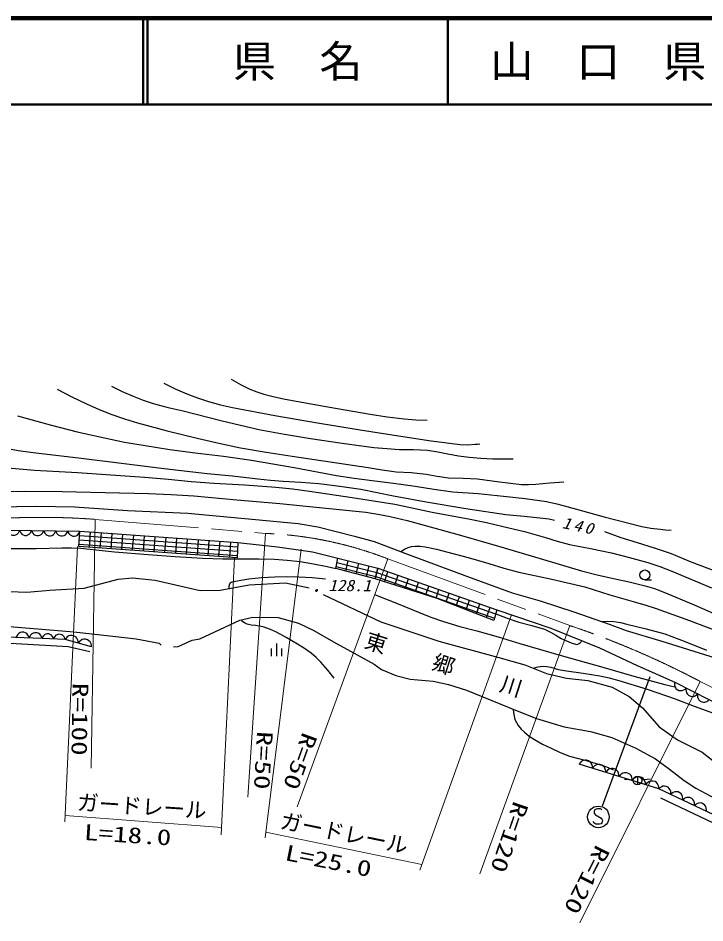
# Model space of a CAD drawing. Units: millimetres, scale not verified. Extents: x 40000 to 680000, y 20000 to 380000.
# Drawn here: x 283302 to 362703, y 275396 to 380000 of the extents above; entities that cross this region are included whole.
import ezdxf
from ezdxf.enums import TextEntityAlignment as Align

# ---------------------------------------------------------------- set-up
doc = ezdxf.new("R2010")
doc.units = ezdxf.units.MM
doc.header["$LTSCALE"] = 1000
doc.linetypes.add('CHAIN', pattern=[18.5, 12, -1.5, 3.5, -1.5])
for name, color, linetype, lineweight in [('M-BGD', 7, 'Continuous', 25), ('M-BGD-HTXT', 7, 'Continuous', 13), ('M-BMK', 2, 'CHAIN', 13), ('M-STR-STRC', 7, 'Continuous', 25), ('M-TTL', 2, 'Continuous', 140), ('M-TTL-LINE', 7, 'Continuous', 50)]:
    doc.layers.add(name, color=color, linetype=linetype, lineweight=lineweight)
doc.layers.add('M-TTL-TXT', color=7, linetype='Continuous')
doc.styles.add('ＭＳ ゴシック', font='')
doc.styles.get('ＭＳ ゴシック').set_extended_font_data('MS Gothic')

# ---------------------------------------------------------------- blocks, each defined once
blk = doc.blocks.new('BUHIN28')
at = {"color": 7, "linetype": 'Continuous', "lineweight": 25}
blk.add_lwpolyline([(-674, -171), (-584, -313), (-470, -424), (-301, -539), (-132, -582), (39, -593), (248, -540), (394, -449), (521, -330), (615, -149), (659, 2), (674, 171)], dxfattribs=at)
blk = doc.blocks.new('BUHIN29')
at = {"color": 7, "linetype": 'Continuous', "lineweight": 25}
blk.add_lwpolyline([(795, -10), (737, 174), (644, 330), (491, 507), (317, 604), (131, 666), (-115, 669), (-302, 612), (-479, 519), (-636, 346), (-729, 192), (-795, 10)], dxfattribs=at)
blk = doc.blocks.new('BUHIN30')
at = {"color": 7, "linetype": 'Continuous', "lineweight": 25}
blk.add_lwpolyline([(648, 145), (566, 283), (460, 392), (302, 507), (142, 553), (-21, 567), (-222, 522), (-364, 439), (-489, 330), (-584, 159), (-630, 16), (-648, -145)], dxfattribs=at)
blk = doc.blocks.new('BUHIN31')
at = {"color": 7, "linetype": 'Continuous', "lineweight": 25}
blk.add_lwpolyline([(732, 168), (639, 323), (518, 446), (338, 574), (157, 625), (-27, 641), (-254, 589), (-414, 495), (-555, 370), (-661, 176), (-712, 14), (-732, -168)], dxfattribs=at)
blk = doc.blocks.new('BUHIN34')
at = {"color": 7, "linetype": 'Continuous', "lineweight": 25}
blk.add_lwpolyline([(-727, 152), (-707, -27), (-650, -187), (-541, -376), (-400, -497), (-240, -587), (-15, -634), (167, -615), (346, -561), (521, -431), (634, -307), (727, -152)], dxfattribs=at)
blk = doc.blocks.new('BUHIN38')
at = {"color": 7, "linetype": 'Continuous', "lineweight": 25}
blk.add_lwpolyline([(746, -134), (720, 48), (657, 209), (541, 399), (393, 518), (228, 606), (-3, 647), (-188, 622), (-369, 562), (-543, 424), (-655, 294), (-746, 134)], dxfattribs=at)
blk = doc.blocks.new('BUHIN39')
at = {"color": 7, "linetype": 'Continuous', "lineweight": 25}
blk.add_lwpolyline([(804, -32), (751, 155), (661, 316), (511, 499), (338, 603), (152, 671), (-98, 680), (-289, 628), (-470, 538), (-634, 368), (-732, 214), (-804, 32)], dxfattribs=at)
blk = doc.blocks.new('BUHIN72')
at = {"color": 7, "linetype": 'Continuous', "lineweight": 25}
for p, q in [((-195, 724), (195, -724)), ((539, 305), (774, -564)), ((-619, -8), (-385, -877))]:
    blk.add_line(p, q, dxfattribs=at)
blk = doc.blocks.new('BUHIN74')
at = {"color": 7, "linetype": 'Continuous', "lineweight": 25}
blk.add_line((149, -554), (870, -360), dxfattribs=at)
blk.add_circle((0, 0), 574, dxfattribs=at)
blk = doc.blocks.new('BUHIN76')
at = {"color": 7, "linetype": 'Continuous', "lineweight": 25}
blk.add_line((-130, 480), (130, -480), dxfattribs=at)
blk.add_circle((0, 0), 498, dxfattribs=at)
blk = doc.blocks.new('BUHIN78')
at = {"color": 7, "linetype": 'Continuous', "lineweight": 25}
blk.add_lwpolyline([(164, 879), (78, 934), (-24, 952), (-157, 942), (-344, 891), (-489, 807), (-598, 680), (-640, 526), (-609, 386), (-579, 297), (-498, 189), (-395, 146), (365, -57), (467, -146), (556, -284), (583, -432), (571, -558), (516, -689), (344, -794), (66, -869), (-59, -883), (-189, -860), (-310, -796), (-432, -680)], dxfattribs=at)
blk.add_circle((0, 0), 1244, dxfattribs=at)

msp = doc.modelspace()

# ---------------------------------------------------------------- hatches: boundary and pattern name
at = {"layer": 'M-BGD'}
h = msp.add_hatch(dxfattribs=at)
h.set_pattern_fill('USER', color=256, style=0, pattern_type=2)
h.set_pattern_definition([(355.862, (290436, 320685), (36.079, 498.697), []), (85.862, (290436, 320685), (-2493.48, 180.4), []), (85.862, (291647, 320096), (-2493.5, 180.4), [])])
h.paths.add_polyline_path([(290436, 320685), (308700, 319364), (308612, 317602), (290318, 318894)])
h = msp.add_hatch(dxfattribs=at)
h.set_pattern_fill('USER', color=256, style=0, pattern_type=2)
h.set_pattern_definition([(345.887, (320263, 317567), (121.92, 484.91), []), (75.887, (320263, 317567), (-2424.5, 609.6), []), (75.89, (321354, 316777), (-2424.5, 609.6), [])])
h.paths.add_polyline_path([(320263, 317567), (324881, 316406), (324591, 315165), (320026, 316379)])
h = msp.add_hatch(dxfattribs=at)
h.set_pattern_fill('USER', color=256, style=0, pattern_type=2)
h.set_pattern_definition([(340.7443, (324881, 316406), (164.893, 472.028), []), (70.744, (324881, 316406), (-2360.14, 824.46), []), (70.744, (325896, 315521), (-2360.14, 824.46), [])])
h.paths.add_polyline_path([(324881, 316406), (338630, 311603), (338287, 310363), (331769, 312896), (324591, 315165)])

# ---------------------------------------------------------------- linework, layer by layer
for p, q in [((277694, 323423), (285380, 323593)), ((285380, 323593), (289838, 323508)), ((289838, 323508), (295960, 323057)), ((295960, 323057), (302938, 322775)), ((302938, 322775), (315700, 321561)), ((315700, 321561), (317942, 321195)), ((317942, 321195), (322202, 320123)), ((282094, 320809), (290436, 320685)), ((290319, 318894), (290436, 320685)), ((290436, 320685), (308701, 319364)), ((322202, 320123), (324459, 319502)), ((308701, 319364), (308612, 317602)), ((308701, 319364), (313286, 318881)), ((324459, 319502), (328324, 318035)), ((308612, 317602), (290319, 318894)), ((313286, 318881), (317346, 318281)), ((317346, 318281), (320263, 317567)), ((328324, 318035), (335242, 315439)), ((320026, 316379), (320263, 317567)), ((320263, 317567), (324881, 316406)), ((324591, 315165), (320026, 316379)), ((324881, 316406), (324591, 315165)), ((324591, 315165), (324881, 316406)), ((324881, 316406), (338630, 311603)), ((290954, 314088), (294862, 315154)), ((294862, 315154), (296520, 315302)), ((296520, 315302), (299154, 315006)), ((299154, 315006), (304335, 313821)), ((331769, 312896), (324591, 315165)), ((335242, 315439), (340434, 313549)), ((284305, 313644), (286988, 313881)), ((286988, 313881), (290954, 314088)), ((304335, 313821), (306658, 313868)), ((306658, 313868), (310003, 314489)), ((310003, 314489), (314207, 314726)), ((314207, 314726), (316960, 314134)), ((281286, 313733), (284305, 313644)), ((318588, 313364), (325221, 310196)), ((338287, 310363), (331769, 312896)), ((340434, 313549), (343650, 312646)), ((343650, 312646), (347556, 311348)), ((308953, 310390), (310448, 310742)), ((310448, 310742), (313378, 310713)), ((313378, 310713), (315722, 310039)), ((338630, 311603), (338287, 310363)), ((338630, 311603), (344884, 309452)), ((347556, 311348), (351618, 309938)), ((280367, 309833), (289743, 309042)), ((304324, 308222), (308953, 310390)), ((315722, 310039), (317510, 309218)), ((325221, 310196), (331941, 307976)), ((351618, 309938), (353615, 309204)), ((289743, 309042), (294616, 308515)), ((317510, 309218), (319766, 307900)), ((344884, 309452), (350503, 307190)), ((353615, 309204), (357734, 307963)), ((286077, 308283), (280073, 308514)), ((281739, 307767), (289086, 307362)), ((288732, 308167), (286077, 308283)), ((291791, 307302), (288732, 308167)), ((294616, 308515), (296960, 308222)), ((296960, 308222), (299626, 307724)), ((299626, 307724), (299831, 307519)), ((301824, 307343), (303445, 308075)), ((303445, 308075), (304324, 308222)), ((319766, 307900), (324454, 305292)), ((331941, 307976), (338868, 306081)), ((357734, 307963), (366211, 305311)), ((289086, 307362), (291580, 306756)), ((301267, 307314), (301824, 307343)), ((350503, 307190), (354857, 305171)), ((338868, 306081), (341898, 305213)), ((324454, 305292), (325304, 304706)), ((325304, 304706), (326974, 304002)), ((341898, 305213), (344385, 304236)), ((354857, 305171), (359215, 303222)), ((326974, 304002), (328644, 303592)), ((328644, 303592), (331283, 303353)), ((331283, 303353), (333070, 302972)), ((344385, 304236), (346694, 303703)), ((346694, 303703), (349159, 303432)), ((349159, 303432), (351971, 302655)), ((333070, 302972), (335150, 302299)), ((351971, 302655), (353932, 301582)), ((359215, 303222), (385707, 289790)), ((335150, 302299), (341011, 299896)), ((353932, 301582), (355487, 300250)), ((355487, 300250), (357411, 298067)), ((341011, 299896), (343238, 299017)), ((343238, 299017), (346418, 298050)), ((346418, 298050), (349495, 297522)), ((349495, 297522), (351956, 296819)), ((357411, 298067), (359520, 296550)), ((351956, 296819), (354710, 295588)), ((359520, 296550), (362369, 295144)), ((354710, 295588), (356982, 294365)), ((362369, 295144), (365033, 293071)), ((356982, 294365), (358593, 293163)), ((357381, 290877), (348164, 293761)), ((358593, 293163), (360293, 291874)), ((354398, 291895), (353401, 291976)), ((355392, 291919), (356384, 292048)), ((360293, 291874), (361652, 290966)), ((382041, 279240), (357381, 290877)), ((361652, 290966), (367278, 287977)), ((357579, 289867), (384859, 276874))]:
    msp.add_line(p, q, dxfattribs=at)
for points in [[(307936, 338240), (309011, 337637), (310108, 337092), (310892, 336777), (311707, 336515), (312930, 336209), (314183, 335958), (319097, 335046), (324007, 334197), (325964, 333908), (327930, 333679), (329266, 333573), (330613, 333517)], [(287835, 337104), (289516, 336220), (291225, 335388), (292672, 334751), (294142, 334169), (295614, 333655), (297105, 333199), (300549, 332290), (304018, 331437), (306508, 330853), (309019, 330326), (311989, 329802), (314970, 329338), (319374, 328719), (323772, 328039), (325391, 327766), (327015, 327552), (328750, 327451), (330476, 327288), (331759, 327035), (333048, 326842), (334738, 326810), (336423, 326717), (338952, 326376), (341491, 326095), (342328, 326079), (343174, 326124), (344787, 326279), (346409, 326382)], [(294113, 337459), (295346, 336843), (296606, 336282), (297755, 335843), (298935, 335458), (300642, 334997), (302372, 334593), (306743, 333490), (311135, 332444), (314102, 331890), (317089, 331392), (320758, 330850), (324436, 330368), (325918, 330225), (327405, 330142), (329027, 330119), (330651, 330036), (331824, 329870), (333000, 329643), (334217, 329408), (335445, 329233), (336800, 329118), (338169, 329061), (339339, 329045), (340519, 329043)], [(300148, 337800), (301463, 337156), (302806, 336565), (304041, 336097), (305296, 335685), (306684, 335296), (308094, 334964), (312997, 334070), (317917, 333195), (322836, 332387), (327772, 331631), (331072, 331139), (334395, 330704), (335260, 330684), (336135, 330724), (336414, 330744), (336702, 330767)], [(283235, 334018), (286995, 332959), (290130, 332183), (293277, 331465), (295618, 330991), (297979, 330575), (300862, 330130), (303764, 329744), (307035, 329347), (310297, 328890), (315206, 328028), (320122, 327125), (322164, 326801), (324217, 326537), (326719, 326240), (329213, 325883), (331372, 325537), (333548, 325250), (336487, 325025), (339416, 324742), (341906, 324455), (344386, 324108), (345566, 323855), (346734, 323543), (351057, 322347), (355400, 321208), (356461, 321023), (357533, 320897), (358162, 320840), (358791, 320789)], [(281304, 330382), (283313, 330027), (285339, 329730), (290290, 329150), (295249, 328549), (300194, 327920), (305154, 327347), (308087, 327070), (311012, 326733), (312468, 326562), (313929, 326451), (315992, 326347), (318062, 326183), (320503, 325889), (322937, 325536), (326705, 324774), (330482, 324071), (335075, 323302), (339683, 322592), (341822, 322426), (343965, 322199), (344644, 322091), (345317, 321969)], [(282135, 328016), (285187, 327747), (290165, 327456), (295153, 327117), (297927, 326939), (300695, 326701), (303307, 326433), (305925, 326224), (309518, 326035), (313106, 325786), (315043, 325587), (316982, 325327), (321908, 324576), (326838, 323791), (331187, 322895), (335550, 322058), (337470, 321680), (339379, 321243), (341830, 320631), (344262, 319962), (345636, 319532), (347033, 319158), (349465, 318697), (351887, 318176), (354002, 317657), (356108, 317079), (357494, 316599), (358862, 316063), (363462, 314140)], [(279773, 325271), (284082, 325304), (288399, 325276), (293384, 325168), (298380, 325042), (300996, 324937), (303609, 324771), (308575, 324307), (313558, 323896), (318520, 323399), (323489, 322877), (324900, 322663), (326300, 322390), (328282, 321923), (330251, 321397), (334564, 320194), (338859, 318933), (343641, 317529), (348423, 316100), (350260, 315630), (352123, 315216), (353963, 314828), (355786, 314382), (356880, 314044), (357958, 313648), (361471, 312167), (364966, 310629)], [(351095, 320633), (352970, 319968), (354860, 319360), (356845, 318753), (358810, 318088), (361006, 317180), (363235, 316324), (365113, 315693), (366969, 315006), (368699, 314326), (370448, 313702), (375211, 312228), (379999, 310808), (380988, 310558), (381978, 310315)], [(282382, 318681), (285381, 318694), (288377, 318768), (289473, 318764), (290566, 318700), (294453, 318314), (298348, 317987), (301477, 317742), (304618, 317555), (306974, 317497), (309331, 317499), (311128, 317500), (312937, 317440), (314414, 317330), (315895, 317159), (317463, 316907), (319030, 316594), (319528, 316487), (320026, 316379)], [(327552, 318327), (327956, 318588), (328385, 318793), (328788, 318898), (329206, 318943), (329794, 318932), (330379, 318861), (331685, 318591), (332972, 318263), (335350, 317635), (337719, 316947), (339446, 316417), (341199, 315941), (345009, 315116), (348805, 314232), (351726, 313330), (354673, 312483), (355872, 312141), (357053, 311743), (360930, 310342), (364784, 308884)], [(307685, 313988), (307711, 314316), (307793, 314606), (307896, 314738), (308045, 314829), (309038, 315029), (309995, 315162), (311461, 315314), (312983, 315411), (314378, 315442), (315770, 315414), (317305, 315316), (318840, 315181)], [(324497, 313346), (327057, 312356), (329600, 311309), (331020, 310740), (332468, 310224), (334383, 309660), (336327, 309151), (338820, 308459), (341305, 307707), (346093, 306315), (350900, 304958), (354471, 303934), (358069, 302966), (358717, 302809), (359365, 302656)], [(338542, 311115), (339854, 310608), (341188, 310157), (342697, 309775), (344177, 309337), (344839, 309023), (345487, 308647), (346084, 308291), (346690, 307997), (347242, 307771), (347842, 307594), (348010, 307608), (348170, 307684), (348302, 307791), (348437, 307924)], [(319856, 303675), (319101, 304630), (318304, 305539), (317757, 306074), (317169, 306565), (316305, 307180), (315404, 307749), (314310, 308398), (313183, 308996), (312483, 309320), (311760, 309587), (311262, 309706), (310746, 309767), (310260, 309812), (309798, 309915), (309474, 310076), (309172, 310293), (309147, 310312), (309123, 310330)], [(350772, 310231), (351473, 310267), (352179, 310241), (352935, 310113), (353695, 309922), (355899, 309387), (358083, 308796), (360500, 307885), (362893, 306919)], [(342851, 304864), (343412, 304993), (343982, 305062), (344432, 305035), (344890, 304947), (345787, 304709), (346690, 304531), (348618, 304277), (350542, 303962), (351644, 303724), (352741, 303425), (356023, 302400), (359280, 301319), (361474, 300463), (363700, 299659), (364450, 299505), (365214, 299411), (365594, 299377), (365985, 299345)], [(340538, 300039), (340611, 299471), (340743, 298924), (340904, 298554), (341121, 298209), (341457, 297804), (341849, 297429), (342405, 296988), (342998, 296594), (343940, 296070), (344923, 295593), (345982, 295112), (347054, 294691), (348985, 294173), (350913, 293594), (351506, 293354), (352105, 293099)]]:
    msp.add_lwpolyline(points, dxfattribs=at)
at = {"layer": 'M-BGD-HTXT'}
for p, q in [((292207, 322051), (291742, 293302)), ((311896, 320425), (309863, 289933)), ((290176, 318904), (288722, 287087)), ((316021, 318606), (311847, 285212)), ((308324, 317622), (306785, 285577)), ((326041, 317482), (315564, 288830)), ((340357, 311009), (329735, 281495)), ((347069, 309780), (336672, 281088)), ((362155, 303310), (348230, 275396)), ((288755, 287819), (306837, 286437)), ((311932, 285898), (329971, 282149))]:
    msp.add_line(p, q, dxfattribs=at)
at = {"layer": 'M-BMK'}
for p, q in [((292207, 322051), (311896, 320425)), ((326041, 317482), (347069, 309780)), ((362155, 303310), (365245, 301778))]:
    msp.add_line(p, q, dxfattribs=at)
for centre, radius, start, end in [((285958, 237687), 84596, 85.76404, 95.61096), ((310221, 276907), 43550, 68.6991, 87.79547), ((314380, 212728), 102408, 62.19208, 71.3855)]:
    msp.add_arc(centre, radius, start, end, dxfattribs=at)
at = {"layer": 'M-STR-STRC'}
msp.add_line((350878, 288947), (356390, 303877), dxfattribs=at)
at = {"layer": 'M-TTL'}
msp.add_line((680000, 380000), (40000, 380000), dxfattribs=at)
at = {"layer": 'M-TTL-LINE'}
for p, q in [((297750, 380000), (297750, 370000)), ((298250, 380000), (298250, 370000)), ((333000, 380000), (333000, 370000)), ((40000, 370000), (680000, 370000))]:
    msp.add_line(p, q, dxfattribs=at)

# ---------------------------------------------------------------- block references
at = {"layer": 'M-BGD', "rotation": 344.90498}
for name, p in [('BUHIN28', (282789, 320799)), ('BUHIN28', (284179, 320778)), ('BUHIN28', (285570, 320758)), ('BUHIN28', (286960, 320737)), ('BUHIN28', (288350, 320716)), ('BUHIN28', (289741, 320695)), ('BUHIN74', (355767, 315623)), ('BUHIN31', (283825, 308369)), ('BUHIN31', (285326, 308312)), ('BUHIN30', (286740, 308254)), ('BUHIN30', (288068, 308196)), ('BUHIN29', (289497, 307951)), ('BUHIN29', (291026, 307518)), ('BUHIN72', (313165, 306966)), ('BUHIN34', (359877, 302886)), ('BUHIN34', (361202, 302214)), ('BUHIN34', (362526, 301543)), ('BUHIN39', (348932, 293521)), ('BUHIN39', (350469, 293040)), ('BUHIN39', (352005, 292560)), ('BUHIN39', (353541, 292079)), ('BUHIN76', (354896, 291854)), ('BUHIN39', (355077, 291598)), ('BUHIN39', (356613, 291118)), ('BUHIN38', (358066, 290554)), ('BUHIN38', (359436, 289907)), ('BUHIN38', (360806, 289261)), ('BUHIN38', (362176, 288614))]:
    msp.add_blockref(name, p, dxfattribs=at)
at = {"layer": 'M-STR-STRC', "rotation": 344.90498}
msp.add_blockref('BUHIN78', (350392, 287650), dxfattribs=at)

# ---------------------------------------------------------------- texts
at = {"layer": 'M-BGD-HTXT', "style": 'ＭＳ ゴシック', "oblique": 15}
for s, width, p in [('128.1', 1.1, (319173, 313356)), ('・', 0.85, (316854, 312746))]:
    msp.add_text(s, height=1320, rotation=359.9, dxfattribs=dict(at, width=width)).set_placement(p, align=Align.BOTTOM_LEFT)
at = {"layer": 'M-BGD-HTXT', "style": 'ＭＳ ゴシック', "width": 1.35}
for s, rotation, p in [('R=100', 269, (289060, 303170)), ('R=50', 266.9, (310380, 297621)), ('R=50', 250, (315697, 297737)), ('R=120', 251.1, (340089, 289760)), ('L=18.0', 356.3, (290843, 284443)), ('L=25.0', 348.7, (313942, 282131)), ('R=120', 243.1, (349663, 284790))]:
    msp.add_text(s, height=1833, rotation=rotation, dxfattribs=at).set_placement(p, align=Align.BOTTOM_LEFT)
at = {"layer": 'M-BGD-HTXT', "style": 'ＭＳ ゴシック'}
for rotation, p in [(356.2, (290034, 287911)), (348.5, (313364, 285830))]:
    msp.add_text('ガードレール', height=1833, rotation=rotation, dxfattribs=at).set_placement(p, align=Align.BOTTOM_LEFT)
at = {"layer": 'M-BGD-HTXT', "attachment_point": 7, "style": 'ＭＳ ゴシック'}
for s, insert, char_height, rotation in [('\\T1.33;\\W1.1;\\Q15;140', (346110, 321037), 1320, 348), ('\\T3.28;東郷川', (323150, 307074), 1833, 342.2)]:
    msp.add_mtext(s, dxfattribs=dict(at, insert=insert, char_height=char_height, rotation=rotation))
at = {"layer": 'M-TTL-TXT', "style": 'ＭＳ ゴシック'}
for s, p in [('県\u3000名', (315625, 375000)), ('山\u3000口\u3000県', (350375, 375000))]:
    msp.add_text(s, height=3666, dxfattribs=at).set_placement(p, align=Align.MIDDLE_CENTER)

doc.saveas('drawing.dxf')
